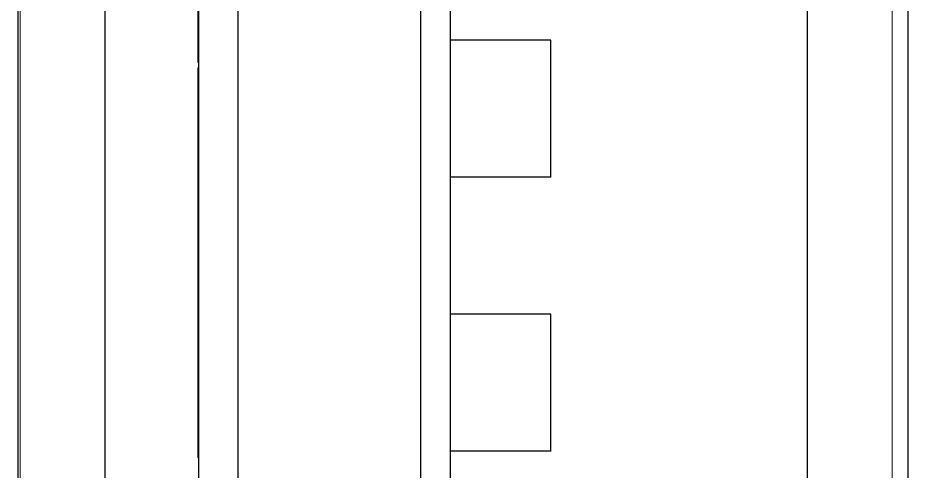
# Model space of a CAD drawing. Extents: x -260425 to 1294666, y -169889 to -2349.
# Drawn here: x 999775 to 999840, y -26554.4 to -26521.3 of the extents above; entities that cross this region are included whole.
import ezdxf

# ---------------------------------------------------------------- set-up
doc = ezdxf.new("R2010")
doc.units = 0
doc.header["$LTSCALE"] = 100
doc.layers.add('case', color=7, linetype='Continuous')

# ---------------------------------------------------------------- blocks, each defined once
blk = doc.blocks.new('АТС')
at = {"layer": 'case', "lineweight": 25}
for points in [[(1318, -9.008), (1318, -9.008), (1318, -129.008), (1318, -129.008)], [(1383, -129.008), (1383, -129.008), (1383, -9.008), (1383, -9.008)], [(1324.38, -125.488), (1324.38, -125.488), (1324.38, -13.288), (1324.38, -13.288)], [(1375.62, -13.288), (1375.62, -13.288), (1375.62, -125.488), (1375.62, -125.488)], [(1331.2, -13.888), (1331.2, -13.888), (1331.2, -124.887), (1331.2, -124.887)], [(1349.6, -124.195), (1349.6, -124.195), (1349.6, -14.58), (1349.6, -14.58)], [(1334.087, -122.001), (1334.087, -122.001), (1334.087, -16.774), (1334.087, -16.774)], [(1347.406, -16.774), (1347.406, -16.774), (1347.406, -122.001), (1347.406, -122.001)], [(1331.135, -48.678), (1331.135, -48.678), (1331.135, -55.995), (1331.135, -55.995)], [(1356.916, -54.388), (1356.916, -54.388), (1349.6, -54.388), (1349.6, -54.388)], [(1356.916, -64.388), (1356.916, -64.388), (1356.916, -54.388), (1356.916, -54.388)], [(1331.135, -55.995), (1331.135, -55.995), (1331.2, -55.995), (1331.2, -55.995)], [(1331.135, -56.41), (1331.135, -56.41), (1331.2, -56.41), (1331.2, -56.41)], [(1331.135, -56.41), (1331.135, -56.41), (1331.135, -67.883), (1331.135, -67.883)], [(1356.916, -64.388), (1356.916, -64.388), (1349.6, -64.388), (1349.6, -64.388)], [(1331.135, -67.883), (1331.135, -67.883), (1331.2, -67.883), (1331.2, -67.883)], [(1331.135, -67.883), (1331.135, -67.883), (1331.135, -70.641), (1331.135, -70.641)], [(1331.135, -70.641), (1331.135, -70.641), (1331.2, -70.641), (1331.2, -70.641)], [(1331.135, -70.641), (1331.135, -70.641), (1331.135, -73.399), (1331.135, -73.399)], [(1331.135, -73.399), (1331.135, -73.399), (1331.135, -84.872), (1331.135, -84.872)], [(1331.135, -73.399), (1331.135, -73.399), (1331.2, -73.399), (1331.2, -73.399)], [(1356.916, -74.388), (1356.916, -74.388), (1349.6, -74.388), (1349.6, -74.388)], [(1356.916, -84.388), (1356.916, -84.388), (1356.916, -74.388), (1356.916, -74.388)], [(1356.916, -84.388), (1356.916, -84.388), (1349.6, -84.388), (1349.6, -84.388)], [(1331.2, -84.872), (1331.2, -84.872), (1331.135, -84.872), (1331.135, -84.872)]]:
    blk.add_open_spline(points, degree=3, dxfattribs=at)
at = {"layer": 'case', "lineweight": 18}
for points in [[(1318.18, -13.288), (1318.18, -13.288), (1318.18, -125.488), (1318.18, -125.488)], [(1381.82, -125.488), (1381.82, -125.488), (1381.82, -13.288), (1381.82, -13.288)]]:
    blk.add_open_spline(points, degree=3, dxfattribs=at)

msp = doc.modelspace()

# ---------------------------------------------------------------- block references
msp.add_blockref('АТС', (998457.029, -26468.524))

doc.saveas('drawing.dxf')
